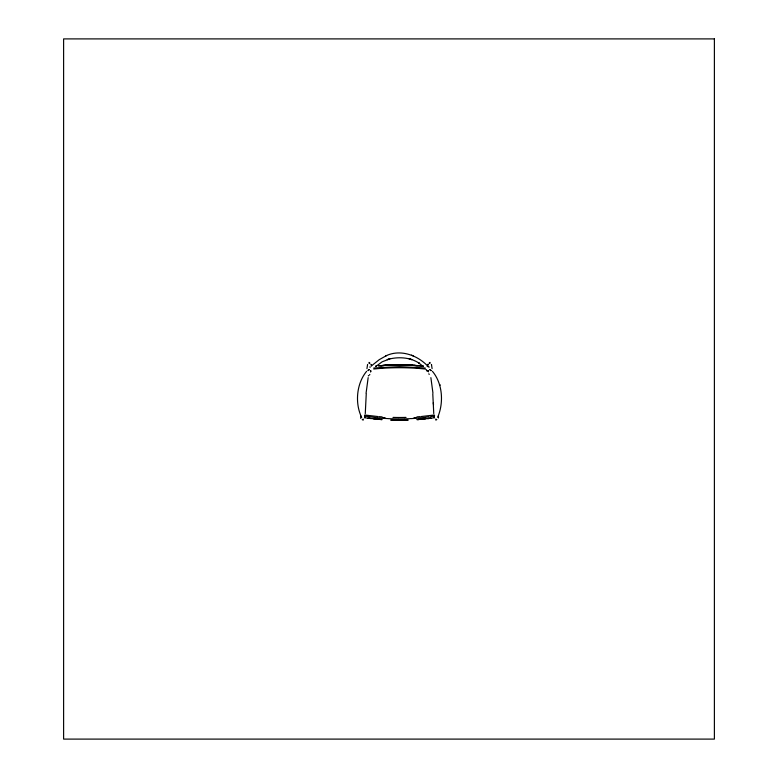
<?xml version="1.0" encoding="UTF-8"?>
<svg xmlns="http://www.w3.org/2000/svg" width="778" height="778" viewBox="0 0 778 778"><rect width="100%" height="100%" fill="white"/><g stroke="black" fill="none" stroke-linecap="round" stroke-linejoin="round"><path stroke-width="1.17" d="M370.056 367.44L370.056 366.691M428.979 367.44L428.979 366.691M360.759 418.476L360.642 415.549M366.244 394.018L365.271 413.624M436.847 419.556L435.816 420.11L435.904 418.963M432.082 368.626L431.508 364.736M368.383 375.959L368.451 375.463M366.059 393.376L368.159 377.641M367.595 364.444L366.953 368.626M427.929 364.444L427.822 364.97L427.968 364.26M438.452 415.822L438.452 417.981M370.698 371.787L370.698 370.678M428.338 370.678L428.338 371.787M427.472 366.146L427.861 364.736M428.289 370.746L428.26 371.583M369.968 363.219L369.073 362.363L369.161 363.598M370.668 371.855L370.746 370.746M369.482 375.113L369.813 374.451M366.594 371.33C356.353 383.729 354.807 403.597 361.712 417.485M371.855 365.572L379.246 359.66L386.627 355.527M375.745 366.545L382.183 361.789L389.914 358.843L387.211 359.621L388.125 359.339M437.693 417.28C443.81 402.946 442.818 383.787 432.442 371.33M368.577 369.958L369.093 369.754M433.92 416.065L434.62 415.705A2.538 2.519 -75.1 0 1 433.764 416.113M385.703 355.935C400.262 348.855 417.446 355.118 427.988 366.331M429.874 363.598L430.001 362.383L429.067 363.219M388.99 359.096C399.065 356.625 410.502 357.394 419.293 363.268L418.428 362.655L423.29 366.545M368.791 369.89L369.356 369.783M433.064 416.24L430.604 416.619M429.125 416.833L425.333 417.339M434.328 417.747L427.754 418.603M424.691 417.416L420.791 417.854M427.881 418.583L431.041 418.194L418.126 419.527M373.79 368.004L399.522 366.652L425.245 368.004M421.277 416.522L434.328 415.005L434.328 417.737M420.139 417.922L415.899 418.292M375.511 366.107L376.426 366.02M422.473 419.157L420.305 419.352M422.25 419.177L416.891 419.614L425.605 418.836M420.042 419.371L417.835 419.546M415.238 418.35L410.667 418.642M381.21 365.621L380.588 365.67L383.077 365.495M381.006 365.641L384.011 365.436M384.954 365.378L378.487 365.835L387.765 365.232M385.606 365.349L382.698 365.524L389.642 365.154M386.53 365.3L387.463 365.252M410.006 418.671L405.095 418.865M414.032 417.65L416.454 417.543M402.304 364.979L384.799 365.388L398.093 364.97M389.311 365.164L391.159 365.096M389.01 365.183L404.531 365.008M391.519 365.086L392.452 365.057M407.195 420.12L391.849 420.12M403.811 420.198L408.168 420.081L390.77 420.081L399.454 420.237M391.12 365.106L410.901 365.222M393.016 365.047L393.94 365.028M404.443 418.885L399.192 418.943M405.639 420.159L395.749 420.208M394.874 365.008L396.731 364.979M403.908 420.198L398.424 420.237M397.655 364.97L412.719 365.31L411.562 365.252M399.97 364.96L401.798 364.97M398.531 418.934L393.289 418.846M401.652 364.97L418.165 365.65M403.228 364.989L406.933 365.067M393.59 420.169L394.67 420.188M405.863 365.038L407.973 365.106M391.441 420.101L392.52 420.139M392.627 418.827L387.386 418.583M407.857 365.096L408.79 365.135M408.178 365.115L422.687 366.03L421.686 365.932M382.582 417.543L385.003 417.65M412.486 365.29L415.442 365.466M386.734 418.545L382.163 418.214M414.285 365.397L416.386 365.524M412.184 365.281L422.687 366.03M416.172 365.514L417.261 365.582M377.486 419.245L376.416 419.138L382.086 419.614L367.897 418.185M379.625 419.43L373.401 418.836M381.512 418.156L377.602 417.786M377.661 419.254L378.555 419.332M422.61 366.02L423.524 366.107M377.768 416.522L364.717 415.005L364.717 417.737M376.951 417.718L369.92 416.833M427.161 366.477L428.085 366.574M364.717 417.747L371.087 418.574M369.005 418.321L370.017 418.447M368.928 416.687L369.424 416.765M368.432 416.619L365.971 416.24M429.689 369.783L430.244 369.89M429.942 369.754L430.458 369.958M411.494 355.147L413.332 355.935M363.132 418.963L363.248 420.091L362.198 419.653M426.072 369.579L427.18 371.057L426.665 370.338M428.843 373.771L429.203 374.451M371.174 364.736L371.563 366.146M431.44 364.444L431.537 364.97M371.106 364.444L371.213 364.97M433.268 402.81L433.521 404.628M433.764 413.624L432.792 394.018M430.876 377.641L432.957 393.211M365.281 416.113A2.538 2.509 73.4 0 1 364.464 415.744M373.732 369.015A157.244 96.336 0 0 1 425.303 369.015M420.188 416.619A149.823 91.396 0 0 1 416.92 416.872M406.048 417.407A149.823 91.396 0 0 1 392.997 417.407M382.115 416.872A149.823 91.396 0 0 1 378.847 416.619M368.315 370.202L368.004 370.678A1.702 1.692 7.2 0 1 368.354 370.143M714.389 38.9L63.611 38.9L63.611 739.1L714.389 739.1L714.389 38.9M410.016 359.086L409.121 358.843L411.795 359.621L410.045 359.096M431.031 370.678L430.72 370.202A1.702 1.692 -7.3 0 1 431.012 370.61M439.862 385.188L439.677 384.546L439.862 385.188"/></g></svg>
